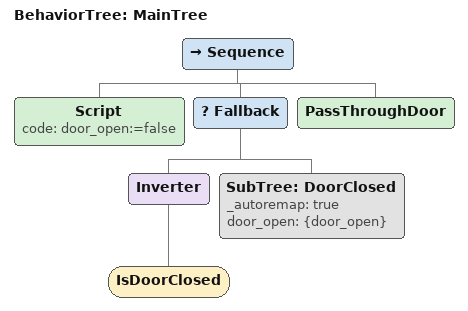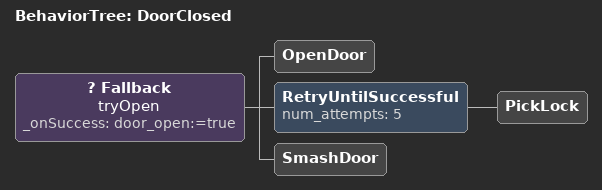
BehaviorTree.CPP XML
<root BTCPP_format="4">

  <BehaviorTree ID="MainTree">
    <Sequence>
      <Script code="door_open:=false" />
      <Fallback>
        <Inverter>
          <IsDoorClosed/>
        </Inverter>
        <SubTree ID="DoorClosed" _autoremap="true" door_open="{door_open}"/>
      </Fallback>
      <PassThroughDoor/>
    </Sequence>
  </BehaviorTree>

  <BehaviorTree ID="DoorClosed">
    <Fallback name="tryOpen" _onSuccess="door_open:=true">
      <OpenDoor/>
        <RetryUntilSuccessful num_attempts="5">
          <PickLock/>
        </RetryUntilSuccessful>
      <SmashDoor/>
    </Fallback>
  </BehaviorTree>

</root>
